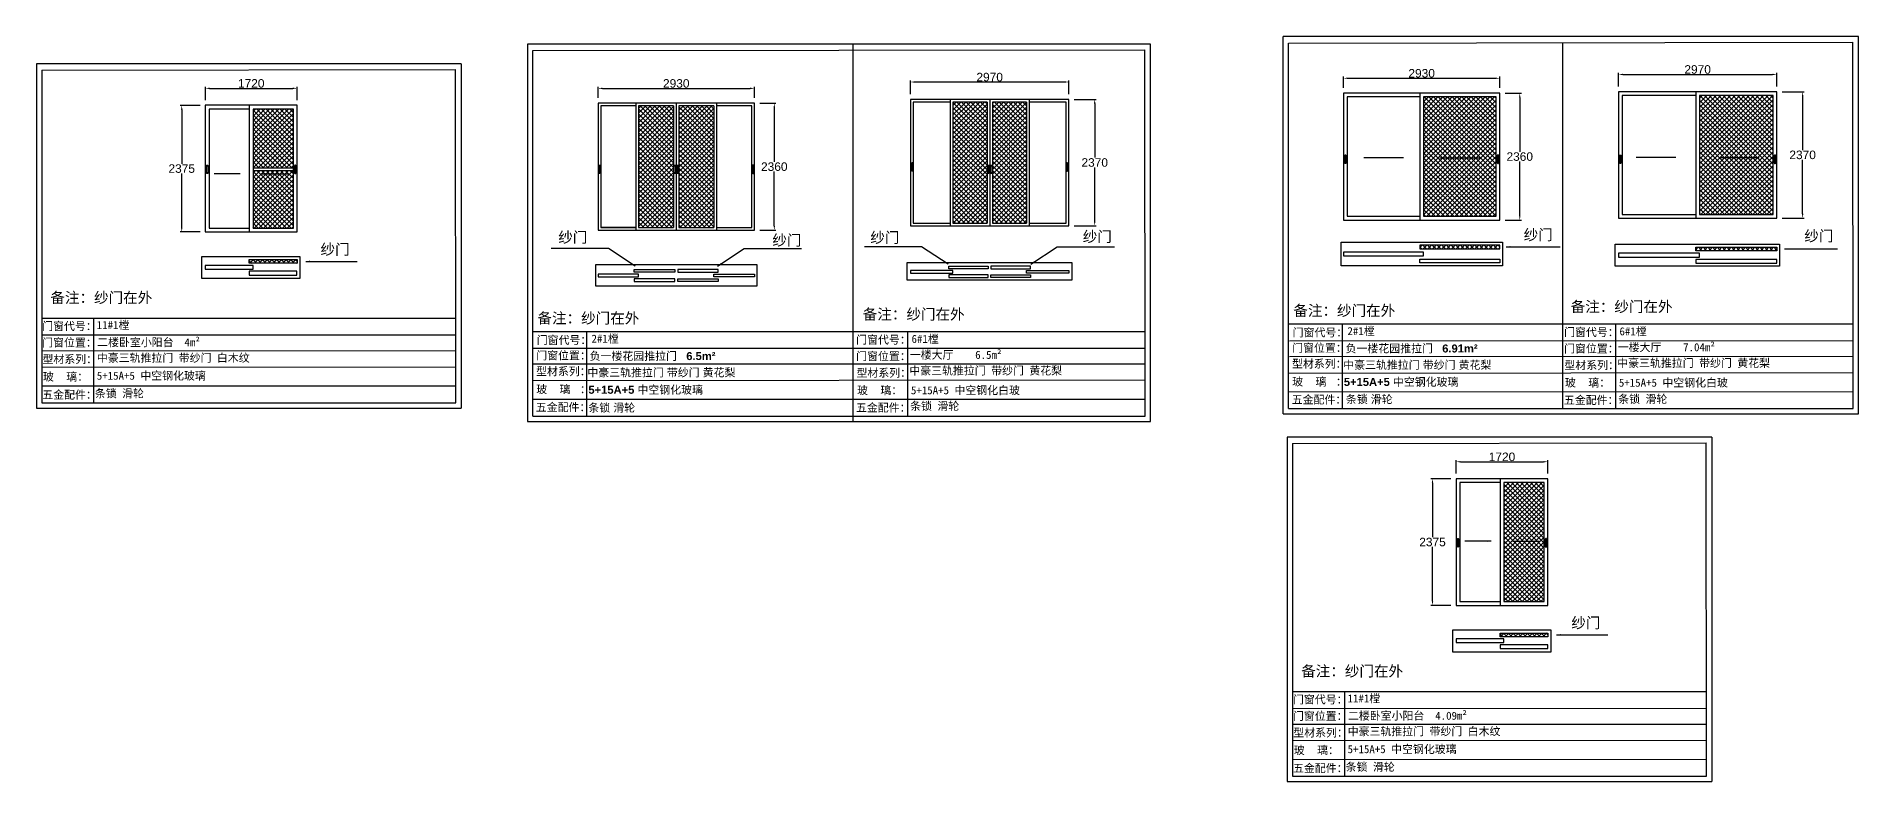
# Model space of a CAD drawing. Header units: inches. Extents: x -138455 to 599497, y -747149 to 13167.
# Drawn here: x 36365 to 70524, y -86344 to -72365 of the extents above; entities that cross this region are included whole.
import ezdxf

# ---------------------------------------------------------------- set-up
doc = ezdxf.new("R2010")
doc.units = ezdxf.units.IN
doc.header["$MEASUREMENT"] = 0
doc.header["$PDMODE"] = 35
doc.header["$PDSIZE"] = -3
doc.layers.add('0 @ 1', color=7, linetype='Continuous')
doc.styles.add('Annotative', font='arialbd.ttf')
doc.styles.get("Standard").update_dxf_attribs({"font": 'arial.ttf'})
doc.dimstyles.get("Standard").update_dxf_attribs({"dimtxt": 80, "dimasz": 70, "dimexe": 40, "dimexo": 80, "dimgap": 0, "dimtad": 1, "dimtih": 1, "dimtoh": 1, "dimdec": 0, "dimzin": 0, "dimdsep": 46, "dimtxsty": 'Standard', "dimcen": 0.09, "dimadec": 0, "dimazin": 0, "dimtfac": 1, "dimtdec": 0, "dimtofl": 0, "dimtmove": 0, "dimatfit": 3, "dimfxl": 0, "dimtolj": 1, "dimtzin": 0, "dimarcsym": 0})
pattern_1 = [(45, (-17907.65, 7520.05), (-44.194174, 44.194174), []), (135, (-17907.65, 7520.05), (-44.194174, -44.194174), [])]

# ---------------------------------------------------------------- blocks, each defined once
blk = doc.blocks.new('*D1100')
at = {"color": 0, "lineweight": -2, "transparency": 16777216}
for p, q in [((62879, -80663), (62507, -80663)), ((62537, -80743), (62537, -81759)), ((62537, -82958), (62537, -81943)), ((62879, -83038), (62507, -83038))]:
    blk.add_line(p, q, dxfattribs=at)
at = {"color": 0, "transparency": 16777216}
for points in [[(62523, -80743), (62550, -80743), (62537, -80663)], [(62523, -82958), (62550, -82958), (62537, -83038)]]:
    blk.add_solid(points, dxfattribs=at)
at = {"layer": 'Defpoints', "color": 0, "transparency": 16777216}
for p in [(62979, -80663), (62537, -83038), (62979, -83038)]:
    blk.add_point(p, dxfattribs=at)
at = {"color": 0, "transparency": 16777216, "insert": (62537, -81851), "char_height": 160, "attachment_point": 5}
blk.add_mtext('\\A1;2375', dxfattribs=at)
blk = doc.blocks.new('*D1101')
at = {"color": 0, "lineweight": -2, "transparency": 16777216}
for p, q in [((62979, -80563), (62979, -80314)), ((63059, -80344), (64619, -80344)), ((64699, -80563), (64699, -80314))]:
    blk.add_line(p, q, dxfattribs=at)
at = {"color": 0, "transparency": 16777216}
for points in [[(63059, -80331), (63059, -80358), (62979, -80344)], [(64619, -80331), (64619, -80358), (64699, -80344)]]:
    blk.add_solid(points, dxfattribs=at)
at = {"layer": 'Defpoints', "color": 0, "transparency": 16777216}
for p in [(64699, -80344), (62979, -80663), (64699, -80663)]:
    blk.add_point(p, dxfattribs=at)
at = {"color": 0, "transparency": 16777216, "insert": (63839, -80253), "char_height": 160, "attachment_point": 5}
blk.add_mtext('\\A1;1720', dxfattribs=at)
blk = doc.blocks.new('*D1102')
at = {"color": 0, "lineweight": -2, "transparency": 16777216}
for p, q in [((69092, -73403), (69505, -73403)), ((69475, -73483), (69475, -74496)), ((69475, -75693), (69475, -74680)), ((69092, -75773), (69505, -75773))]:
    blk.add_line(p, q, dxfattribs=at)
at = {"color": 0, "transparency": 16777216}
for points in [[(69462, -73483), (69489, -73483), (69475, -73403)], [(69462, -75693), (69489, -75693), (69475, -75773)]]:
    blk.add_solid(points, dxfattribs=at)
at = {"layer": 'Defpoints', "color": 0, "transparency": 16777216}
for p in [(68992, -73403), (68992, -75773), (69475, -75773)]:
    blk.add_point(p, dxfattribs=at)
at = {"color": 0, "transparency": 16777216, "insert": (69475, -74588), "char_height": 160, "attachment_point": 5}
blk.add_mtext('\\A1;2370', dxfattribs=at)
blk = doc.blocks.new('*D1103')
at = {"color": 0, "lineweight": -2, "transparency": 16777216}
for p, q in [((66022, -73303), (66022, -73048)), ((66102, -73078), (68912, -73078)), ((68992, -73303), (68992, -73048))]:
    blk.add_line(p, q, dxfattribs=at)
at = {"color": 0, "transparency": 16777216}
for points in [[(66102, -73065), (66102, -73091), (66022, -73078)], [(68912, -73065), (68912, -73091), (68992, -73078)]]:
    blk.add_solid(points, dxfattribs=at)
at = {"layer": 'Defpoints', "color": 0, "transparency": 16777216}
for p in [(68992, -73078), (66022, -73403), (68992, -73403)]:
    blk.add_point(p, dxfattribs=at)
at = {"color": 0, "transparency": 16777216, "insert": (67507, -72986), "char_height": 160, "attachment_point": 5}
blk.add_mtext('\\A1;2970', dxfattribs=at)
blk = doc.blocks.new('*D1104')
at = {"color": 0, "lineweight": -2, "transparency": 16777216}
for p, q in [((60868, -73330), (60868, -73120)), ((60948, -73150), (63718, -73150)), ((63798, -73330), (63798, -73120))]:
    blk.add_line(p, q, dxfattribs=at)
at = {"color": 0, "transparency": 16777216}
for points in [[(60948, -73137), (60948, -73163), (60868, -73150)], [(63718, -73137), (63718, -73163), (63798, -73150)]]:
    blk.add_solid(points, dxfattribs=at)
at = {"layer": 'Defpoints', "color": 0, "transparency": 16777216}
for p in [(60868, -73430), (63798, -73150), (63798, -73430)]:
    blk.add_point(p, dxfattribs=at)
at = {"color": 0, "transparency": 16777216, "insert": (62333, -73058), "char_height": 160, "attachment_point": 5}
blk.add_mtext('\\A1;2930', dxfattribs=at)
blk = doc.blocks.new('*D1105')
at = {"color": 0, "lineweight": -2, "transparency": 16777216}
for p, q in [((63898, -73430), (64202, -73430)), ((64172, -73510), (64172, -74528)), ((64172, -75730), (64172, -74712)), ((63898, -75810), (64202, -75810))]:
    blk.add_line(p, q, dxfattribs=at)
at = {"color": 0, "transparency": 16777216}
for points in [[(64159, -73510), (64186, -73510), (64172, -73430)], [(64159, -75730), (64186, -75730), (64172, -75810)]]:
    blk.add_solid(points, dxfattribs=at)
at = {"layer": 'Defpoints', "color": 0, "transparency": 16777216}
for p in [(63798, -73430), (63798, -75810), (64172, -75810)]:
    blk.add_point(p, dxfattribs=at)
at = {"color": 0, "transparency": 16777216, "insert": (64172, -74620), "char_height": 160, "attachment_point": 5}
blk.add_mtext('\\A1;2360', dxfattribs=at)
blk = doc.blocks.new('*D1125')
at = {"color": 0, "lineweight": -2, "transparency": 16777216}
for p, q in [((46894, -73519), (46894, -73309)), ((46974, -73339), (49744, -73339)), ((49824, -73519), (49824, -73309))]:
    blk.add_line(p, q, dxfattribs=at)
at = {"color": 0, "transparency": 16777216}
for points in [[(46974, -73326), (46974, -73353), (46894, -73339)], [(49744, -73326), (49744, -73353), (49824, -73339)]]:
    blk.add_solid(points, dxfattribs=at)
at = {"layer": 'Defpoints', "color": 0, "transparency": 16777216}
for p in [(49824, -73339), (46894, -73619), (49824, -73619)]:
    blk.add_point(p, dxfattribs=at)
at = {"color": 0, "transparency": 16777216, "insert": (48359, -73248), "char_height": 160, "attachment_point": 5}
blk.add_mtext('\\A1;2930', dxfattribs=at)
blk = doc.blocks.new('*D1126')
at = {"color": 0, "lineweight": -2, "transparency": 16777216}
for p, q in [((49924, -73619), (50227, -73619)), ((50197, -73699), (50197, -74718)), ((50197, -75919), (50197, -74901)), ((49924, -75999), (50227, -75999))]:
    blk.add_line(p, q, dxfattribs=at)
at = {"color": 0, "transparency": 16777216}
for points in [[(50184, -73699), (50211, -73699), (50197, -73619)], [(50184, -75919), (50211, -75919), (50197, -75999)]]:
    blk.add_solid(points, dxfattribs=at)
at = {"layer": 'Defpoints', "color": 0, "transparency": 16777216}
for p in [(49824, -73619), (49824, -75999), (50197, -75999)]:
    blk.add_point(p, dxfattribs=at)
at = {"color": 0, "transparency": 16777216, "insert": (50197, -74809), "char_height": 160, "attachment_point": 5}
blk.add_mtext('\\A1;2360', dxfattribs=at)
blk = doc.blocks.new('*D1127')
at = {"color": 0, "lineweight": -2, "transparency": 16777216}
for p, q in [((55820, -73546), (56234, -73546)), ((56204, -73626), (56204, -74639)), ((56204, -75836), (56204, -74822)), ((55820, -75916), (56234, -75916))]:
    blk.add_line(p, q, dxfattribs=at)
at = {"color": 0, "transparency": 16777216}
for points in [[(56190, -73626), (56217, -73626), (56204, -73546)], [(56190, -75836), (56217, -75836), (56204, -75916)]]:
    blk.add_solid(points, dxfattribs=at)
at = {"layer": 'Defpoints', "color": 0, "transparency": 16777216}
for p in [(55720, -73546), (55720, -75916), (56204, -75916)]:
    blk.add_point(p, dxfattribs=at)
at = {"color": 0, "transparency": 16777216, "insert": (56204, -74731), "char_height": 160, "attachment_point": 5}
blk.add_mtext('\\A1;2370', dxfattribs=at)
blk = doc.blocks.new('*D1128')
at = {"color": 0, "lineweight": -2, "transparency": 16777216}
for p, q in [((52750, -73446), (52750, -73190)), ((52830, -73220), (55640, -73220)), ((55720, -73446), (55720, -73190))]:
    blk.add_line(p, q, dxfattribs=at)
at = {"color": 0, "transparency": 16777216}
for points in [[(52830, -73207), (52830, -73234), (52750, -73220)], [(55640, -73207), (55640, -73234), (55720, -73220)]]:
    blk.add_solid(points, dxfattribs=at)
at = {"layer": 'Defpoints', "color": 0, "transparency": 16777216}
for p in [(55720, -73220), (52750, -73546), (55720, -73546)]:
    blk.add_point(p, dxfattribs=at)
at = {"color": 0, "transparency": 16777216, "insert": (54235, -73129), "char_height": 160, "attachment_point": 5}
blk.add_mtext('\\A1;2970', dxfattribs=at)
blk = doc.blocks.new('*D1129')
at = {"color": 0, "lineweight": -2, "transparency": 16777216}
for p, q in [((39431, -73658), (39058, -73658)), ((39088, -73738), (39088, -74754)), ((39088, -75953), (39088, -74937)), ((39431, -76033), (39058, -76033))]:
    blk.add_line(p, q, dxfattribs=at)
at = {"color": 0, "transparency": 16777216}
for points in [[(39075, -73738), (39102, -73738), (39088, -73658)], [(39075, -75953), (39102, -75953), (39088, -76033)]]:
    blk.add_solid(points, dxfattribs=at)
at = {"layer": 'Defpoints', "color": 0, "transparency": 16777216}
for p in [(39531, -73658), (39088, -76033), (39531, -76033)]:
    blk.add_point(p, dxfattribs=at)
at = {"color": 0, "transparency": 16777216, "insert": (39088, -74845), "char_height": 160, "attachment_point": 5}
blk.add_mtext('\\A1;2375', dxfattribs=at)
blk = doc.blocks.new('*D1130')
at = {"color": 0, "lineweight": -2, "transparency": 16777216}
for p, q in [((39531, -73558), (39531, -73309)), ((39611, -73339), (41171, -73339)), ((41251, -73558), (41251, -73309))]:
    blk.add_line(p, q, dxfattribs=at)
at = {"color": 0, "transparency": 16777216}
for points in [[(39611, -73325), (39611, -73352), (39531, -73339)], [(41171, -73325), (41171, -73352), (41251, -73339)]]:
    blk.add_solid(points, dxfattribs=at)
at = {"layer": 'Defpoints', "color": 0, "transparency": 16777216}
for p in [(41251, -73339), (39531, -73658), (41251, -73658)]:
    blk.add_point(p, dxfattribs=at)
at = {"color": 0, "transparency": 16777216, "insert": (40391, -73247), "char_height": 160, "attachment_point": 5}
blk.add_mtext('\\A1;1720', dxfattribs=at)

msp = doc.modelspace()

# ---------------------------------------------------------------- hatches: boundary and pattern name
h = msp.add_hatch()
h.set_pattern_fill('ANSI37', color=256, scale=500)
h.paths.add_polyline_path([(41180.7, -73727.8), (40425.7, -73727.8), (40425.7, -74828.5), (41180.7, -74828.5)])
h.paths.add_polyline_path([(41180.7, -74878.5), (40425.7, -74878.5), (40425.7, -75962.8), (41180.7, -75962.8)])
h = msp.add_hatch()
h.set_pattern_fill('ANSI37', color=256, scale=500)
h.set_pattern_definition([(45, (-32078.72, 14930.827), (-44.194174, 44.194174), []), (135, (-32078.72, 14930.827), (-44.194174, -44.194174), [])])
h.paths.add_polyline_path([(47651.1, -75949.4), (48308.6, -75949.4), (48308.6, -73669.4), (47651.1, -73669.4)])
h.paths.add_polyline_path([(49066.1, -73669.4), (48408.6, -73669.4), (48408.6, -75949.4), (49066.1, -75949.4)])
h.paths.add_polyline_path([(53542.9, -75865.6), (54185.4, -75865.6), (54185.4, -73595.6), (53542.9, -73595.6)])
h.paths.add_polyline_path([(54927.9, -73595.6), (54285.4, -73595.6), (54285.4, -75865.6), (54927.9, -75865.6)])
h = msp.add_hatch()
h.set_pattern_fill('ANSI37', color=256, scale=500)
h.set_pattern_definition([(45, (-94160.04, 20282.01), (-44.194174, 44.194174), []), (135, (-94160.04, 20282.01), (-44.194174, -44.194174), [])])
h.paths.add_polyline_path([(63728.5, -73499.9), (62368.5, -73499.9), (62368.5, -75739.9), (63728.5, -75739.9)])
h = msp.add_hatch()
h.set_pattern_fill('ANSI37', color=256, scale=500)
h.set_pattern_definition([(45, (-80350.37, 26162.57), (-44.194174, 44.194174), []), (135, (-80350.37, 26162.57), (-44.194174, -44.194174), [])])
h.paths.add_polyline_path([(68922, -73473.1), (67542, -73473.1), (67542, -75703.1), (68922, -75703.1)])
h = msp.add_hatch()
h.set_pattern_fill('ANSI37', color=256, scale=500)
h.set_pattern_definition(pattern_1)
h.paths.add_polyline_path([(63798.5, -76348.9), (63798.5, -76278.9), (62298.5, -76278.9), (62298.5, -76348.9)])
h = msp.add_hatch()
h.set_pattern_fill('ANSI37', color=256, scale=500)
h.set_pattern_definition(pattern_1)
h.paths.add_polyline_path([(67472, -76318.3), (67472, -76388.3), (68992, -76388.3), (68992, -76318.3)])
h = msp.add_hatch()
h.set_pattern_fill('ANSI37', color=256, scale=500)
h.set_pattern_definition([(45, (-23611.136, 7543.597), (-44.194174, 44.194174), []), (135, (-23611.136, 7543.597), (-44.194174, -44.194174), [])])
h.paths.add_polyline_path([(41250.7, -76621.8), (41250.7, -76551.8), (40355.7, -76551.8), (40355.7, -76621.8)])
h = msp.add_hatch()
h.set_pattern_fill('ANSI37', color=256, scale=500)
h.set_pattern_definition([(45, (-21651.894, 22172.444), (-44.194174, 44.194174), []), (135, (-21651.894, 22172.444), (-44.194174, -44.194174), [])])
h.paths.add_polyline_path([(63874.1, -82968.5), (64629.1, -82968.5), (64629.1, -80733.5), (63874.1, -80733.5)])
h = msp.add_hatch()
h.set_pattern_fill('ANSI37', color=256, scale=500)
h.set_pattern_definition([(45, (-162.77, 537.877), (-44.194174, 44.194174), []), (135, (-162.77, 537.877), (-44.194174, -44.194174), [])])
h.paths.add_polyline_path([(64699.1, -83627.6), (64699.1, -83557.6), (63804.1, -83557.6), (63804.1, -83627.6)])

# ---------------------------------------------------------------- linework, layer by layer
for p, q in [((70523.7, -72364.9), (59739.8, -72364.9)), ((59739.8, -79444.9), (59739.8, -72364.9)), ((70523.7, -79444.9), (70523.7, -72364.9)), ((51666.4, -72507.4), (45568.8, -72507.4)), ((45568.8, -72507.4), (45568.8, -79587.4)), ((45668.8, -72631.5), (57144.9, -72614.8)), ((45668.8, -79487.4), (45668.8, -72631.5)), ((51666.4, -72507.4), (51666.4, -79587.4)), ((57252.1, -72507.4), (51666.4, -72507.4)), ((57152.5, -79487.8), (57144.9, -72614.8)), ((57252.1, -79587.4), (57252.1, -72507.4)), ((59839.8, -72489), (70416.5, -72471.7)), ((59839.8, -79344.9), (59839.8, -72489)), ((64972.5, -72478.5), (64972.4, -79345.3)), ((70424.1, -79345.3), (70416.5, -72471.7)), ((44325.6, -72879.3), (36364.7, -72879.3)), ((36364.7, -72879.3), (36364.7, -79338.5)), ((36464.7, -72995), (44218.4, -72986)), ((36464.7, -72995), (36464.7, -79239)), ((44226, -79238.9), (44218.4, -72986)), ((44325.6, -72879.3), (44325.6, -79338.5)), ((62298.5, -73429.9), (62298.5, -75809.9)), ((67472, -73403.1), (67472, -75773.1)), ((40355.7, -73657.8), (40355.7, -76032.8)), ((40425.7, -73727.8), (40425.7, -75962.8)), ((49823.6, -73619.4), (46893.6, -73619.4)), ((46893.6, -73619.4), (46893.6, -75999.4)), ((46943.6, -73669.4), (46943.6, -75949.4)), ((47601.1, -73669.4), (46943.6, -73669.4)), ((47601.1, -73619.4), (47601.1, -75999.4)), ((47651.1, -73669.4), (47651.1, -75949.4)), ((48308.6, -73669.4), (47651.1, -73669.4)), ((48308.6, -73669.4), (48308.6, -75949.4)), ((48358.6, -73619.4), (48358.6, -75999.4)), ((49066.1, -73669.4), (48408.6, -73669.4)), ((48408.6, -73669.4), (48408.6, -75949.4)), ((49066.1, -73669.4), (49066.1, -75949.4)), ((49116.1, -73619.4), (49116.1, -75999.4)), ((49773.6, -73669.4), (49116.1, -73669.4)), ((49773.6, -75949.4), (49773.6, -73669.4)), ((49823.6, -75999.4), (49823.6, -73619.4)), ((52800.4, -73595.6), (52800.4, -75865.6)), ((53492.9, -73595.6), (52800.4, -73595.6)), ((53492.9, -73545.6), (53492.9, -75915.6)), ((53542.9, -73595.6), (53542.9, -75865.6)), ((54185.4, -73595.6), (53542.9, -73595.6)), ((54185.4, -73595.6), (54185.4, -75865.6)), ((54235.4, -73545.6), (54235.4, -75915.6)), ((54285.4, -73595.6), (54285.4, -75865.6)), ((54927.9, -73595.6), (54285.4, -73595.6)), ((54927.9, -73595.6), (54927.9, -75865.6)), ((54977.9, -73545.6), (54977.9, -75915.6)), ((55670.4, -73595.6), (54977.9, -73595.6)), ((55670.4, -75865.6), (55670.4, -73595.6)), ((62368.5, -73499.9), (62368.5, -75739.9)), ((67542, -73473.1), (67542, -75703.1)), ((40425.7, -74828.5), (41180.7, -74828.5)), ((40425.7, -74878.5), (41180.7, -74878.5)), ((46893.6, -75999.4), (49823.6, -75999.4)), ((46943.6, -75949.4), (47601.1, -75949.4)), ((47651.1, -75949.4), (48308.6, -75949.4)), ((48408.6, -75949.4), (49066.1, -75949.4)), ((49116.1, -75949.4), (49773.6, -75949.4)), ((52800.4, -75865.6), (53492.9, -75865.6)), ((53542.9, -75865.6), (54185.4, -75865.6)), ((54285.4, -75865.6), (54927.9, -75865.6)), ((54977.9, -75865.6), (55670.4, -75865.6)), ((36464.7, -77649.8), (44223.9, -77649.8)), ((37435.9, -77649.8), (37436.3, -79239.8)), ((59839.8, -77756.2), (70422, -77756.2)), ((60845.9, -77755.9), (60845.8, -79345.1)), ((65967.2, -77761.2), (65967.6, -79345.4)), ((36464.7, -77965), (44224.3, -77962.9)), ((45668.8, -77898.7), (51666.4, -77898.7)), ((45668.8, -78213.8), (57150.8, -78211.8)), ((46674.8, -77898.4), (46674.7, -79487.5)), ((51666.4, -77898.7), (57150.4, -77898.7)), ((52695.5, -77903.6), (52696, -79487.9)), ((59857.1, -78073.3), (70422.4, -78069.3)), ((36464.7, -78262.4), (44224.7, -78259.2)), ((36464.7, -78570.5), (44225.1, -78561.5)), ((45668.8, -78508), (57151.2, -78508)), ((59854, -78371.8), (70422.8, -78365.6)), ((45668.8, -78819.4), (57151.6, -78810.4)), ((59839.8, -78685.3), (70423.2, -78667.9)), ((36464.7, -78921.2), (44225.6, -78918.8)), ((36464.7, -79239), (44226, -79239.1)), ((45668.8, -79170.1), (57152, -79167.7)), ((59839.8, -79029.9), (70423.7, -79025.2)), ((36364.7, -79338.5), (44325.6, -79338.5)), ((45568.8, -79587.4), (51666.4, -79587.4)), ((45668.8, -79487.8), (51666.4, -79487.9)), ((51666.4, -79487.8), (57152.5, -79487.9)), ((51666.4, -79587.4), (57252.1, -79587.4)), ((59739.8, -79444.9), (70523.7, -79444.9)), ((59839.8, -79345.3), (70424.1, -79345.4)), ((67773.9, -79885), (59813.1, -79885)), ((59813.1, -79885), (59813.1, -86344.2)), ((67773.9, -79885), (67773.9, -86344.2)), ((59913.1, -80000.7), (67666.8, -79991.7)), ((59913.1, -80000.7), (59913.1, -86244.7)), ((67674.3, -86244.7), (67666.8, -79991.7)), ((63804.1, -80663.5), (63804.1, -83038.5)), ((63874.1, -80733.5), (63874.1, -82968.5)), ((59913.1, -84655.5), (67672.3, -84655.5)), ((60884.2, -84655.5), (60884.7, -86245.5)), ((59913.1, -84970.7), (67672.7, -84968.6)), ((59913.1, -85268.1), (67673.1, -85264.9)), ((59913.1, -85576.2), (67673.5, -85567.3)), ((59913.1, -85927), (67673.9, -85924.5)), ((59813.1, -86344.2), (67773.9, -86344.2)), ((59913.1, -86244.7), (67674.3, -86244.8))]:
    msp.add_line(p, q)
for points in [[(60868.5, -75809.9), (63798.5, -75809.9), (63798.5, -73429.9), (60868.5, -73429.9)], [(66022, -75773.1), (68992, -75773.1), (68992, -73403.1), (66022, -73403.1)], [(39530.7, -76032.8), (41250.7, -76032.8), (41250.7, -73657.8), (39530.7, -73657.8)], [(52750.4, -75915.6), (55720.4, -75915.6), (55720.4, -73545.6), (52750.4, -73545.6)], [(39554, -74793.3), (39575.3, -74793.3), (39575.3, -74924.5), (39554, -74924.5)], [(39554, -74793.3), (39575.3, -74793.3), (39575.3, -74924.5), (39554, -74924.5)], [(41227.4, -74793.3), (41206.1, -74793.3), (41206.1, -74924.5), (41227.4, -74924.5)], [(41227.4, -74793.3), (41206.1, -74793.3), (41206.1, -74924.5), (41227.4, -74924.5)], [(46907.1, -74792.3), (46928.4, -74792.3), (46928.4, -74923.5), (46907.1, -74923.5)], [(46907.1, -74792.3), (46928.4, -74792.3), (46928.4, -74923.5), (46907.1, -74923.5)], [(48323.1, -74792.3), (48344.4, -74792.3), (48344.4, -74923.5), (48323.1, -74923.5)], [(48323.1, -74792.3), (48344.4, -74792.3), (48344.4, -74923.5), (48323.1, -74923.5)], [(48374.4, -74792.3), (48395.7, -74792.3), (48395.7, -74923.5), (48374.4, -74923.5)], [(48374.4, -74792.3), (48395.7, -74792.3), (48395.7, -74923.5), (48374.4, -74923.5)], [(49810.1, -74792.3), (49788.8, -74792.3), (49788.8, -74923.5), (49810.1, -74923.5)], [(49810.1, -74792.3), (49788.8, -74792.3), (49788.8, -74923.5), (49810.1, -74923.5)], [(52774.5, -74746.3), (52795.7, -74746.3), (52795.7, -74877.5), (52774.5, -74877.5)], [(52774.5, -74746.3), (52795.7, -74746.3), (52795.7, -74877.5), (52774.5, -74877.5)], [(54199.8, -74792.3), (54221.1, -74792.3), (54221.1, -74923.5), (54199.8, -74923.5)], [(54199.8, -74792.3), (54221.1, -74792.3), (54221.1, -74923.5), (54199.8, -74923.5)], [(54251.2, -74792.3), (54272.5, -74792.3), (54272.5, -74923.5), (54251.2, -74923.5)], [(54251.2, -74792.3), (54272.5, -74792.3), (54272.5, -74923.5), (54251.2, -74923.5)], [(55696.3, -74746.3), (55675, -74746.3), (55675, -74877.5), (55696.3, -74877.5)], [(55696.3, -74746.3), (55675, -74746.3), (55675, -74877.5), (55696.3, -74877.5)], [(60891.6, -74602.7), (60912.9, -74602.7), (60912.9, -74734), (60891.6, -74734)], [(60891.6, -74602.7), (60912.9, -74602.7), (60912.9, -74734), (60891.6, -74734)], [(63775.4, -74602.7), (63754.1, -74602.7), (63754.1, -74734), (63775.4, -74734)], [(63775.4, -74602.7), (63754.1, -74602.7), (63754.1, -74734), (63775.4, -74734)], [(66046.1, -74603.8), (66067.4, -74603.8), (66067.4, -74735), (66046.1, -74735)], [(66046.1, -74603.8), (66067.4, -74603.8), (66067.4, -74735), (66046.1, -74735)], [(68967.9, -74603.8), (68946.6, -74603.8), (68946.6, -74735), (68967.9, -74735)], [(68967.9, -74603.8), (68946.6, -74603.8), (68946.6, -74735), (68967.9, -74735)], [(39466.5, -76493.9), (41304.2, -76493.9), (41304.2, -76907.5), (39466.5, -76907.5)], [(60824.9, -76224.8), (63846.9, -76224.8), (63846.9, -76667.4), (60824.9, -76667.4)], [(62368.5, -76412.1), (60868.5, -76412.1), (60868.5, -76482.1), (62368.5, -76482.1)], [(63798.5, -76278.9), (62298.5, -76278.9), (62298.5, -76348.9), (63798.5, -76348.9)], [(65959.3, -76263.1), (69039.1, -76263.1), (69039.1, -76672.5), (65959.3, -76672.5)], [(67542, -76434.2), (66022, -76434.2), (66022, -76504.2), (67542, -76504.2)], [(67472, -76318.3), (68992, -76318.3), (68992, -76388.3), (67472, -76388.3)], [(40425.7, -76661.3), (39530.7, -76661.3), (39530.7, -76731.3), (40425.7, -76731.3)], [(40354.2, -76840.8), (41249.2, -76840.8), (41249.2, -76770.8), (40354.2, -76770.8)], [(40355.7, -76551.8), (41250.7, -76551.8), (41250.7, -76621.8), (40355.7, -76621.8)], [(46850, -76640.7), (49872, -76640.7), (49872, -77048.5), (46850, -77048.5)], [(47651.1, -76826.1), (46893.6, -76826.1), (46893.6, -76876.1), (47651.1, -76876.1)], [(48330.8, -76790.4), (47573.3, -76790.4), (47573.3, -76740.4), (48330.8, -76740.4)], [(48387.4, -76790.4), (49144.9, -76790.4), (49144.9, -76740.4), (48387.4, -76740.4)], [(49066.1, -76826.1), (49823.6, -76826.1), (49823.6, -76876.1), (49066.1, -76876.1)], [(52685, -76607.3), (55775.4, -76607.3), (55775.4, -76940.1), (52685, -76940.1)], [(53542.9, -76755.4), (52750.4, -76755.4), (52750.4, -76805.4), (53542.9, -76805.4)], [(54209.4, -76723.7), (53466.9, -76723.7), (53466.9, -76673.7), (54209.4, -76673.7)], [(54209.4, -76837.1), (53466.9, -76837.1), (53466.9, -76887.1), (54209.4, -76887.1)], [(54255.2, -76723.7), (54997.7, -76723.7), (54997.7, -76673.7), (54255.2, -76673.7)], [(54255.2, -76837.1), (54997.7, -76837.1), (54997.7, -76887.1), (54255.2, -76887.1)], [(54927.9, -76755.4), (55720.4, -76755.4), (55720.4, -76805.4), (54927.9, -76805.4)], [(63797.6, -76615.2), (62297.6, -76615.2), (62297.6, -76545.2), (63797.6, -76545.2)], [(68991, -76551.7), (67471, -76551.7), (67471, -76621.7), (68991, -76621.7)], [(48330.8, -76911.9), (47573.3, -76911.9), (47573.3, -76961.9), (48330.8, -76961.9)], [(48387.4, -76911.9), (49144.9, -76911.9), (49144.9, -76961.9), (48387.4, -76961.9)], [(62979.1, -83038.5), (64699.1, -83038.5), (64699.1, -80663.5), (62979.1, -80663.5)], [(63002.4, -81799), (63023.7, -81799), (63023.7, -81930.2), (63002.4, -81930.2)], [(63002.4, -81799), (63023.7, -81799), (63023.7, -81930.2), (63002.4, -81930.2)], [(64675.8, -81799), (64654.5, -81799), (64654.5, -81930.2), (64675.8, -81930.2)], [(64675.8, -81799), (64654.5, -81799), (64654.5, -81930.2), (64675.8, -81930.2)], [(62914.9, -83499.6), (64752.5, -83499.6), (64752.5, -83913.3), (62914.9, -83913.3)], [(63874.1, -83667.1), (62979.1, -83667.1), (62979.1, -83737.1), (63874.1, -83737.1)], [(63804.1, -83557.6), (64699.1, -83557.6), (64699.1, -83627.6), (63804.1, -83627.6)], [(63802.5, -83846.6), (64697.5, -83846.6), (64697.5, -83776.6), (63802.5, -83776.6)]]:
    msp.add_lwpolyline(points, close=True)
for points in [[(40355.7, -73727.8), (39600.7, -73727.8), (39600.7, -75962.8), (40355.7, -75962.8)], [(40425.7, -75962.8), (41180.7, -75962.8), (41180.7, -73727.8), (40425.7, -73727.8)], [(62298.5, -73499.9), (60938.5, -73499.9), (60938.5, -75739.9), (62298.5, -75739.9)], [(62368.5, -75739.9), (63728.5, -75739.9), (63728.5, -73499.9), (62368.5, -73499.9)], [(67472, -73473.1), (66092, -73473.1), (66092, -75703.1), (67472, -75703.1)], [(67542, -75703.1), (68922, -75703.1), (68922, -73473.1), (67542, -73473.1)], [(47601.1, -75949.4), (46943.6, -75949.4)], [(63804.1, -80733.5), (63049.1, -80733.5), (63049.1, -82968.5), (63804.1, -82968.5)], [(63874.1, -82968.5), (64629.1, -82968.5), (64629.1, -80733.5), (63874.1, -80733.5)]]:
    msp.add_lwpolyline(points)
for points in [[(39564.1, -74779.6), (39565.7, -74779.6, -0.4142136), (39579.7, -74793.6), (39579.7, -74923.8, -0.4142136), (39565.7, -74937.8), (39564.1, -74937.8, -0.4142136), (39550.1, -74923.8), (39550.1, -74793.6, -0.4142136)], [(39564.1, -74779.6), (39565.7, -74779.6, -0.4142136), (39579.7, -74793.6), (39579.7, -74923.8, -0.4142136), (39565.7, -74937.8), (39564.1, -74937.8, -0.4142136), (39550.1, -74923.8), (39550.1, -74793.6, -0.4142136)], [(41217.3, -74779.6), (41215.7, -74779.6, 0.4142136), (41201.7, -74793.6), (41201.7, -74923.8, 0.4142136), (41215.7, -74937.8), (41217.3, -74937.8, 0.4142136), (41231.3, -74923.8), (41231.3, -74793.6, 0.4142136)], [(41217.3, -74779.6), (41215.7, -74779.6, 0.4142136), (41201.7, -74793.6), (41201.7, -74923.8, 0.4142136), (41215.7, -74937.8), (41217.3, -74937.8, 0.4142136), (41231.3, -74923.8), (41231.3, -74793.6, 0.4142136)], [(46917.2, -74778.6), (46918.8, -74778.6, -0.4142136), (46932.8, -74792.6), (46932.8, -74922.8, -0.4142136), (46918.8, -74936.8), (46917.2, -74936.8, -0.4142136), (46903.2, -74922.8), (46903.2, -74792.6, -0.4142136)], [(46917.2, -74778.6), (46918.8, -74778.6, -0.4142136), (46932.8, -74792.6), (46932.8, -74922.8, -0.4142136), (46918.8, -74936.8), (46917.2, -74936.8, -0.4142136), (46903.2, -74922.8), (46903.2, -74792.6, -0.4142136)], [(48333.2, -74778.6), (48334.8, -74778.6, -0.4142136), (48348.8, -74792.6), (48348.8, -74922.8, -0.4142136), (48334.8, -74936.8), (48333.2, -74936.8, -0.4142136), (48319.2, -74922.8), (48319.2, -74792.6, -0.4142136)], [(48333.2, -74778.6), (48334.8, -74778.6, -0.4142136), (48348.8, -74792.6), (48348.8, -74922.8, -0.4142136), (48334.8, -74936.8), (48333.2, -74936.8, -0.4142136), (48319.2, -74922.8), (48319.2, -74792.6, -0.4142136)], [(48384.5, -74778.6), (48386.1, -74778.6, -0.4142136), (48400.1, -74792.6), (48400.1, -74922.8, -0.4142136), (48386.1, -74936.8), (48384.5, -74936.8, -0.4142136), (48370.5, -74922.8), (48370.5, -74792.6, -0.4142136)], [(48384.5, -74778.6), (48386.1, -74778.6, -0.4142136), (48400.1, -74792.6), (48400.1, -74922.8, -0.4142136), (48386.1, -74936.8), (48384.5, -74936.8, -0.4142136), (48370.5, -74922.8), (48370.5, -74792.6, -0.4142136)], [(49800, -74778.6), (49798.4, -74778.6, 0.4142136), (49784.4, -74792.6), (49784.4, -74922.8, 0.4142136), (49798.4, -74936.8), (49800, -74936.8, 0.4142136), (49814, -74922.8), (49814, -74792.6, 0.4142136)], [(49800, -74778.6), (49798.4, -74778.6, 0.4142136), (49784.4, -74792.6), (49784.4, -74922.8, 0.4142136), (49798.4, -74936.8), (49800, -74936.8, 0.4142136), (49814, -74922.8), (49814, -74792.6, 0.4142136)], [(52784.5, -74732.6), (52786.2, -74732.6, -0.4142136), (52800.2, -74746.6), (52800.2, -74876.8, -0.4142136), (52786.2, -74890.8), (52784.5, -74890.8, -0.4142136), (52770.5, -74876.8), (52770.5, -74746.6, -0.4142136)], [(52784.5, -74732.6), (52786.2, -74732.6, -0.4142136), (52800.2, -74746.6), (52800.2, -74876.8, -0.4142136), (52786.2, -74890.8), (52784.5, -74890.8, -0.4142136), (52770.5, -74876.8), (52770.5, -74746.6, -0.4142136)], [(54209.9, -74778.6), (54211.5, -74778.6, -0.4142136), (54225.5, -74792.6), (54225.5, -74922.8, -0.4142136), (54211.5, -74936.8), (54209.9, -74936.8, -0.4142136), (54195.9, -74922.8), (54195.9, -74792.6, -0.4142136)], [(54209.9, -74778.6), (54211.5, -74778.6, -0.4142136), (54225.5, -74792.6), (54225.5, -74922.8, -0.4142136), (54211.5, -74936.8), (54209.9, -74936.8, -0.4142136), (54195.9, -74922.8), (54195.9, -74792.6, -0.4142136)], [(54261.3, -74778.6), (54262.9, -74778.6, -0.4142136), (54276.9, -74792.6), (54276.9, -74922.8, -0.4142136), (54262.9, -74936.8), (54261.3, -74936.8, -0.4142136), (54247.3, -74922.8), (54247.3, -74792.6, -0.4142136)], [(54261.3, -74778.6), (54262.9, -74778.6, -0.4142136), (54276.9, -74792.6), (54276.9, -74922.8, -0.4142136), (54262.9, -74936.8), (54261.3, -74936.8, -0.4142136), (54247.3, -74922.8), (54247.3, -74792.6, -0.4142136)], [(55686.2, -74732.6), (55684.6, -74732.6, 0.4142136), (55670.6, -74746.6), (55670.6, -74876.8, 0.4142136), (55684.6, -74890.8), (55686.2, -74890.8, 0.4142136), (55700.2, -74876.8), (55700.2, -74746.6, 0.4142136)], [(55686.2, -74732.6), (55684.6, -74732.6, 0.4142136), (55670.6, -74746.6), (55670.6, -74876.8, 0.4142136), (55684.6, -74890.8), (55686.2, -74890.8, 0.4142136), (55700.2, -74876.8), (55700.2, -74746.6, 0.4142136)], [(60901.7, -74589), (60903.3, -74589, -0.4142136), (60917.3, -74603), (60917.3, -74733.3, -0.4142136), (60903.3, -74747.3), (60901.7, -74747.3, -0.4142136), (60887.7, -74733.3), (60887.7, -74603, -0.4142136)], [(60901.7, -74589), (60903.3, -74589, -0.4142136), (60917.3, -74603), (60917.3, -74733.3, -0.4142136), (60903.3, -74747.3), (60901.7, -74747.3, -0.4142136), (60887.7, -74733.3), (60887.7, -74603, -0.4142136)], [(63765.3, -74589), (63763.7, -74589, 0.4142136), (63749.7, -74603), (63749.7, -74733.3, 0.4142136), (63763.7, -74747.3), (63765.3, -74747.3, 0.4142136), (63779.3, -74733.3), (63779.3, -74603, 0.4142136)], [(63765.3, -74589), (63763.7, -74589, 0.4142136), (63749.7, -74603), (63749.7, -74733.3, 0.4142136), (63763.7, -74747.3), (63765.3, -74747.3, 0.4142136), (63779.3, -74733.3), (63779.3, -74603, 0.4142136)], [(66056.2, -74590.1), (66057.8, -74590.1, -0.4142136), (66071.8, -74604.1), (66071.8, -74734.3, -0.4142136), (66057.8, -74748.3), (66056.2, -74748.3, -0.4142136), (66042.2, -74734.3), (66042.2, -74604.1, -0.4142136)], [(66056.2, -74590.1), (66057.8, -74590.1, -0.4142136), (66071.8, -74604.1), (66071.8, -74734.3, -0.4142136), (66057.8, -74748.3), (66056.2, -74748.3, -0.4142136), (66042.2, -74734.3), (66042.2, -74604.1, -0.4142136)], [(68957.8, -74590.1), (68956.2, -74590.1, 0.4142136), (68942.2, -74604.1), (68942.2, -74734.3, 0.4142136), (68956.2, -74748.3), (68957.8, -74748.3, 0.4142136), (68971.8, -74734.3), (68971.8, -74604.1, 0.4142136)], [(68957.8, -74590.1), (68956.2, -74590.1, 0.4142136), (68942.2, -74604.1), (68942.2, -74734.3, 0.4142136), (68956.2, -74748.3), (68957.8, -74748.3, 0.4142136), (68971.8, -74734.3), (68971.8, -74604.1, 0.4142136)], [(63012.5, -81785.3), (63014.1, -81785.3, -0.4142136), (63028.1, -81799.3), (63028.1, -81929.5, -0.4142136), (63014.1, -81943.5), (63012.5, -81943.5, -0.4142136), (62998.5, -81929.5), (62998.5, -81799.3, -0.4142136)], [(63012.5, -81785.3), (63014.1, -81785.3, -0.4142136), (63028.1, -81799.3), (63028.1, -81929.5, -0.4142136), (63014.1, -81943.5), (63012.5, -81943.5, -0.4142136), (62998.5, -81929.5), (62998.5, -81799.3, -0.4142136)], [(64665.7, -81785.3), (64664.1, -81785.3, 0.4142136), (64650.1, -81799.3), (64650.1, -81929.5, 0.4142136), (64664.1, -81943.5), (64665.7, -81943.5, 0.4142136), (64679.7, -81929.5), (64679.7, -81799.3, 0.4142136)], [(64665.7, -81785.3), (64664.1, -81785.3, 0.4142136), (64650.1, -81799.3), (64650.1, -81929.5, 0.4142136), (64664.1, -81943.5), (64665.7, -81943.5, 0.4142136), (64679.7, -81929.5), (64679.7, -81799.3, 0.4142136)]]:
    msp.add_lwpolyline(points, format="xyb", close=True)

# ---------------------------------------------------------------- texts
at = {"layer": '0 @ 1', "style": 'Annotative'}
for s, height, p in [('备注：纱门在外', 200, (36626.3, -77365)), ('备注：纱门在外 ', 200, (45756.9, -77749.8)), ('备注：纱门在外 ', 200, (51855.3, -77676.6)), ('备注：纱门在外 ', 200, (59928, -77607.4)), ('备注：纱门在外 ', 200, (65126.9, -77534.1)), ('门窗代号：', 150, (36471.9, -77875.1)), ('门窗代号：', 150, (59914.5, -77994.7)), ('门窗代号：', 150, (65003.2, -77987.9)), ('门窗位置：', 150, (36471.9, -78184.1)), ('门窗代号：', 150, (45743.4, -78137.2)), ('门窗代号：', 150, (51731.6, -78130.4)), ('门窗位置：', 150, (59905.4, -78283.7)), ('负一楼花园推拉门   6.91m²', 150, (60906.6, -78294.3)), ('门窗位置：', 150, (65003.2, -78296.9)), ('型材系列：', 150, (36478.2, -78496.2)), ('型材系列：', 150, (45731.5, -78723.6)), ('门窗位置：', 150, (45734.4, -78426.1)), ('负一楼花园推拉门   6.5m²', 150, (46735.5, -78436.7)), ('门窗位置：', 150, (51731.6, -78439.4)), ('型材系列：', 150, (59902.6, -78581.1)), ('中豪三轨推拉门 带纱门 黄花梨', 150, (60863.6, -78602.9)), ('型材系列：', 150, (65009.5, -78609.1)), ('玻    璃：', 150, (36487.3, -78824.7)), ('玻    璃   ：', 150, (45735.5, -79059.7)), ('中豪三轨推拉门 带纱门 黄花梨', 150, (46692.5, -78745.4)), ('5+15A+5 中空钢化玻璃', 150, (46711.8, -79069)), ('型材系列：', 150, (51737.9, -78751.6)), ('玻    璃：', 150, (51748.4, -79078.9)), ('玻    璃   ：', 150, (59906.6, -78917.2)), ('5+15A+5 中空钢化玻璃', 150, (60874.3, -78922.3)), ('玻    璃：', 150, (65020, -78936.4)), ('五金配件：', 150, (36473.2, -79162.3)), ('五金配件：', 150, (45726.3, -79396.8)), ('条锁 滑轮 ', 150, (46711.7, -79406.8)), ('五金配件：', 150, (51727.9, -79405)), ('五金配件：', 150, (59897.4, -79254.3)), ('条锁 滑轮 ', 150, (60912.6, -79247.3)), ('五金配件：', 150, (64999.5, -79262.6)), ('备注：纱门在外', 200, (60074.7, -84370.7)), ('门窗代号：', 150, (59920.3, -84880.8)), ('门窗位置：', 150, (59920.3, -85189.8)), ('型材系列：', 150, (59926.6, -85502)), ('玻    璃：', 150, (59935.7, -85830.4)), ('五金配件：', 150, (59921.6, -86168))]:
    msp.add_text(s, height=height, dxfattribs=at).set_placement(p)
for s, width, insert, char_height, attachment_point in [('{\\fSimSun|b1|i0|c134|p2;纱门}', 4396.385, (46692.4, -76255.4), 200, 9), ('{\\fSimSun|b1|i0|c134|p2;纱门}', 4396.385, (50159.4, -76309.7), 200, 7), ('{\\fSimSun|b1|i0|c134|p2;纱门}', 4396.385, (52542.3, -76258.9), 200, 9), ('{\\fSimSun|b1|i0|c134|p2;纱门}', 4396.385, (55979.7, -76242.5), 200, 7), ('{\\fSimSun|b1|i0|c134|p2;纱门}', 4396.385, (64245.2, -75986.2), 200, 1), ('{\\fSimSun|b1|i0|c134|p2;纱门}', 4396.385, (69506.3, -76008.6), 200, 1), ('{\\fSimSun|b1|i0|c134|p2;纱门}', 4396.385, (41690.1, -76260), 200, 1), ('{\\fSimSun|b1|i0|c134|p2;11#1樘}', 4396.385, (37495.2, -77703.8), 150, 1), ('{\\fSimSun|b1|i0|c134|p2;2#1樘}', 4396.385, (60941.7, -77817.6), 150, 1), ('{\\fSimSun|b1|i0|c134|p2;6#1樘}', 4396.385, (66041.9, -77822.6), 150, 1), ('{\\fSimSun|b1|i0|c134|p2;二楼卧室小阳台  4m²}', 4396.385, (37503.2, -78028.1), 150, 1), ('{\\fSimSun|b1|i0|c134|p2;2#1樘}', 4396.385, (46770.6, -77960.1), 150, 1), ('{\\fSimSun|b1|i0|c134|p2;6#1樘}', 4396.385, (52770.3, -77965.1), 150, 1), ('{\\fSimSun|b1|i0|c134|p2;一楼大厅    7.04m²}', 4396.385, (66008.4, -78121), 150, 1), ('\\pt2250;{\\fSimSun|b1|i0|c134|p2;中豪三轨推拉门 带纱门 白木纹}', 4396.385, (37497.9, -78321.1), 150, 1), ('{\\fSimSun|b1|i0|c134|p2;一楼大厅    6.5m²}', 4396.385, (52736.7, -78263.5), 150, 1), ('{\\fSimSun|b1|i0|c134|p2;中豪三轨推拉门 带纱门 黄花梨}', 4396.385, (52728.4, -78559.9), 150, 1), ('{\\fSimSun|b1|i0|c134|p2;中豪三轨推拉门 带纱门 黄花梨}', 4396.385, (66000.1, -78417.5), 150, 1), ('{\\fSimSun|b1|i0|c134|p2;5+15A+5 中空钢化玻璃}', 5972.399, (37496.1, -78655.5), 150, 1), ('{\\fSimSun|b1|i0|c134|p2;5+15A+5 中空钢化白玻 }', 5972.399, (52758.6, -78928.3), 150, 1), ('{\\fSimSun|b1|i0|c134|p2;5+15A+5 中空钢化白玻 }', 5972.399, (66030.2, -78785.8), 150, 1), ('{\\fSimSun|b1|i0|c134|p2;条锁 滑轮 }', 4396.385, (37460.1, -78988.5), 150, 1), ('{\\fSimSun|b1|i0|c134|p2;条锁 滑轮 }', 4396.385, (52743.7, -79224.5), 150, 1), ('{\\fSimSun|b1|i0|c134|p2;条锁 滑轮 }', 4396.385, (66018, -79092.8), 150, 1), ('{\\fSimSun|b1|i0|c134|p2;纱门}', 4396.385, (65138.5, -83265.7), 200, 1), ('{\\fSimSun|b1|i0|c134|p2;11#1樘}', 4396.385, (60943.5, -84709.5), 150, 1), ('{\\fSimSun|b1|i0|c134|p2;二楼卧室小阳台  4.09m²}', 4396.385, (60951.5, -85033.8), 150, 1), ('\\pt2250;{\\fSimSun|b1|i0|c134|p2;中豪三轨推拉门 带纱门 白木纹}', 4396.385, (60946.3, -85326.8), 150, 1), ('{\\fSimSun|b1|i0|c134|p2;5+15A+5 中空钢化玻璃}', 5972.399, (60944.5, -85661.2), 150, 1), ('{\\fSimSun|b1|i0|c134|p2;条锁 滑轮 }', 4396.385, (60908.5, -85994.2), 150, 1)]:
    msp.add_mtext_dynamic_manual_height_columns(s, width=width, gutter_width=903.5, heights=[0], dxfattribs=dict(at, insert=insert, char_height=char_height, attachment_point=attachment_point))

# ---------------------------------------------------------------- dimensions: what is measured, and where the dimension line sits
for base, p1, p2, picture, middle in [((55720.4, -73220.5), (52750.4, -73545.6), (55720.4, -73545.6), '*D1128', (54235.4, -73128.8)), ((63798.5, -73149.8), (60868.5, -73429.9), (63798.5, -73429.9), '*D1104', (62333.5, -73058.1)), ((68992, -73078), (66022, -73403.1), (68992, -73403.1), '*D1103', (67507, -72986.3)), ((41250.7, -73338.6), (39530.7, -73657.8), (41250.7, -73657.8), '*D1130', (40390.7, -73246.9)), ((49823.6, -73339.4), (46893.6, -73619.4), (49823.6, -73619.4), '*D1125', (48358.6, -73247.7)), ((64699.1, -80344.3), (62979.1, -80663.5), (64699.1, -80663.5), '*D1101', (63839.1, -80252.6))]:
    dim = msp.add_linear_dim(base=base, p1=p1, p2=p2, dimstyle='Standard', override={"dimtxt": 160, "dimasz": 80, "dimexe": 30, "dimexo": 100, "dimgap": 10})
    dim.commit()
    dim.dimension.update_dxf_attribs({"geometry": picture, "text_midpoint": middle})
for base, p1, p2, text, picture, middle in [((64172.2, -75809.9), (63798.5, -73429.9), (63798.5, -75809.9), '2360', '*D1105', (64172.2, -74619.9)), ((39088.2, -76032.8), (39530.7, -73657.8), (39530.7, -76032.8), '2375', '*D1129', (39088.2, -74845.3)), ((50197.3, -75999.4), (49823.6, -73619.4), (49823.6, -75999.4), '2360', '*D1126', (50197.3, -74809.4)), ((62536.5, -83038.5), (62979.1, -80663.5), (62979.1, -83038.5), '2375', '*D1100', (62536.5, -81851))]:
    dim = msp.add_linear_dim(base=base, p1=p1, p2=p2, angle=90, text=text, dimstyle='Standard', override={"dimtxt": 160, "dimasz": 80, "dimexe": 30, "dimexo": 100, "dimgap": 10})
    dim.commit()
    dim.dimension.update_dxf_attribs({"geometry": picture, "text_midpoint": middle})
for base, p1, p2, picture, middle in [((69475.3, -75773.1), (68992, -73403.1), (68992, -75773.1), '*D1102', (69475.3, -74588.1)), ((56203.6, -75915.6), (55720.4, -73545.6), (55720.4, -75915.6), '*D1127', (56203.6, -74730.6))]:
    dim = msp.add_linear_dim(base=base, p1=p1, p2=p2, angle=90, dimstyle='Standard', override={"dimtxt": 160, "dimasz": 80, "dimexe": 30, "dimexo": 100, "dimgap": 10})
    dim.commit()
    dim.dimension.update_dxf_attribs({"geometry": picture, "text_midpoint": middle})

# ---------------------------------------------------------------- leaders
for points in [[(61994.5, -74641.2), (61250.1, -74641.2)], [(62672.5, -74641.2), (63416.9, -74641.2)], [(67098.7, -74635.9), (66352.2, -74635.9)], [(67915.3, -74635.9), (68661.7, -74635.9)], [(40186.8, -74940.9), (39695.5, -74940.9)], [(40594.7, -74940.9), (41085.9, -74940.9)], [(47586.6, -76672.3), (47089, -76346.5), (46016, -76346.5)], [(49135.3, -76672.3), (49633, -76346.5), (50706, -76346.5)], [(53455.9, -76639), (52958.2, -76313.2), (51885.2, -76313.2)], [(55004.6, -76639), (55502.2, -76313.2), (56575.2, -76313.2)], [(63915.9, -76310.7), (64932.8, -76310.7)], [(69132.3, -76351.3), (70128.2, -76351.3)], [(41415.2, -76584.5), (42377.8, -76584.5)], [(63635.1, -81835.1), (63143.9, -81835.1)], [(64043.1, -81835.1), (64534.3, -81835.1)], [(64863.5, -83590.2), (65826.1, -83590.2)]]:
    msp.add_leader(points, dimstyle='Standard', override={"dimtxt": 160, "dimasz": 80, "dimexe": 30, "dimexo": 100, "dimgap": 10, "dimtad": 0})

doc.saveas('drawing.dxf')
